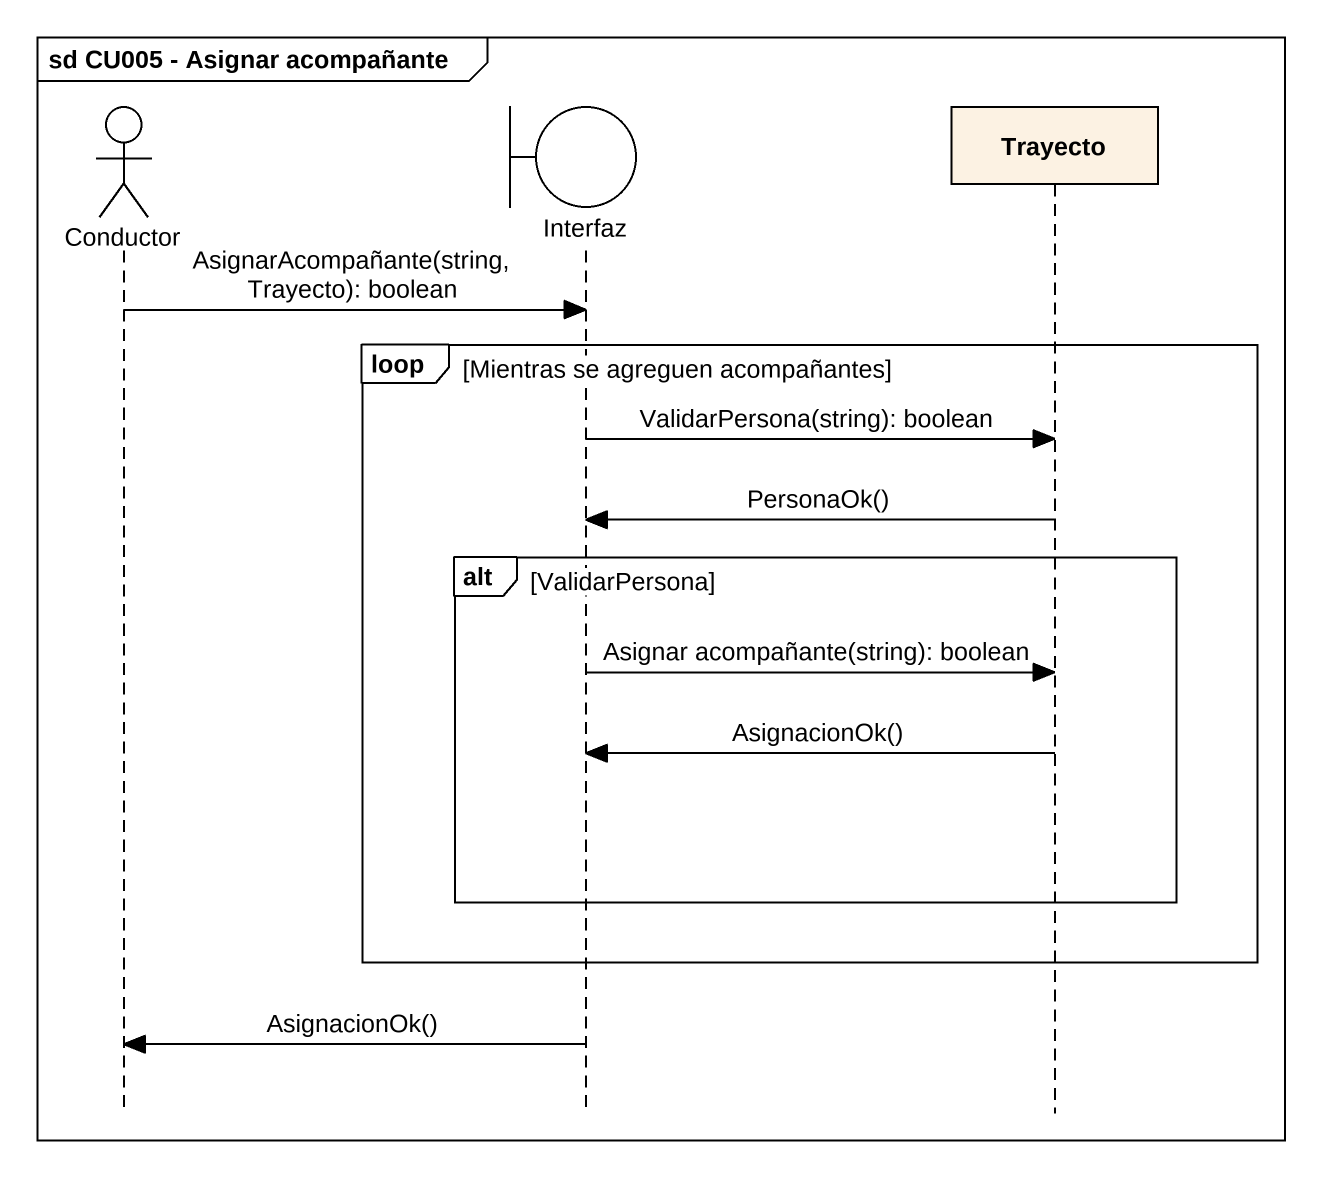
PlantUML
@startuml
mainframe sd CU005 - Asignar acompañante
hide footbox
actor Conductor
boundary Interfaz
participant Trayecto

Conductor -> Interfaz : AsignarAcompañante(string, Trayecto): boolean
loop Mientras se agreguen acompañantes
  Interfaz -> Trayecto : ValidarPersona(string): boolean
  Trayecto -> Interfaz : PersonaOk()
  alt ValidarPersona
    Interfaz -> Trayecto : Asignar acompañante(string): boolean
    Trayecto -> Interfaz : AsignacionOk()
  end
end
Interfaz -> Conductor : AsignacionOk()
@enduml
